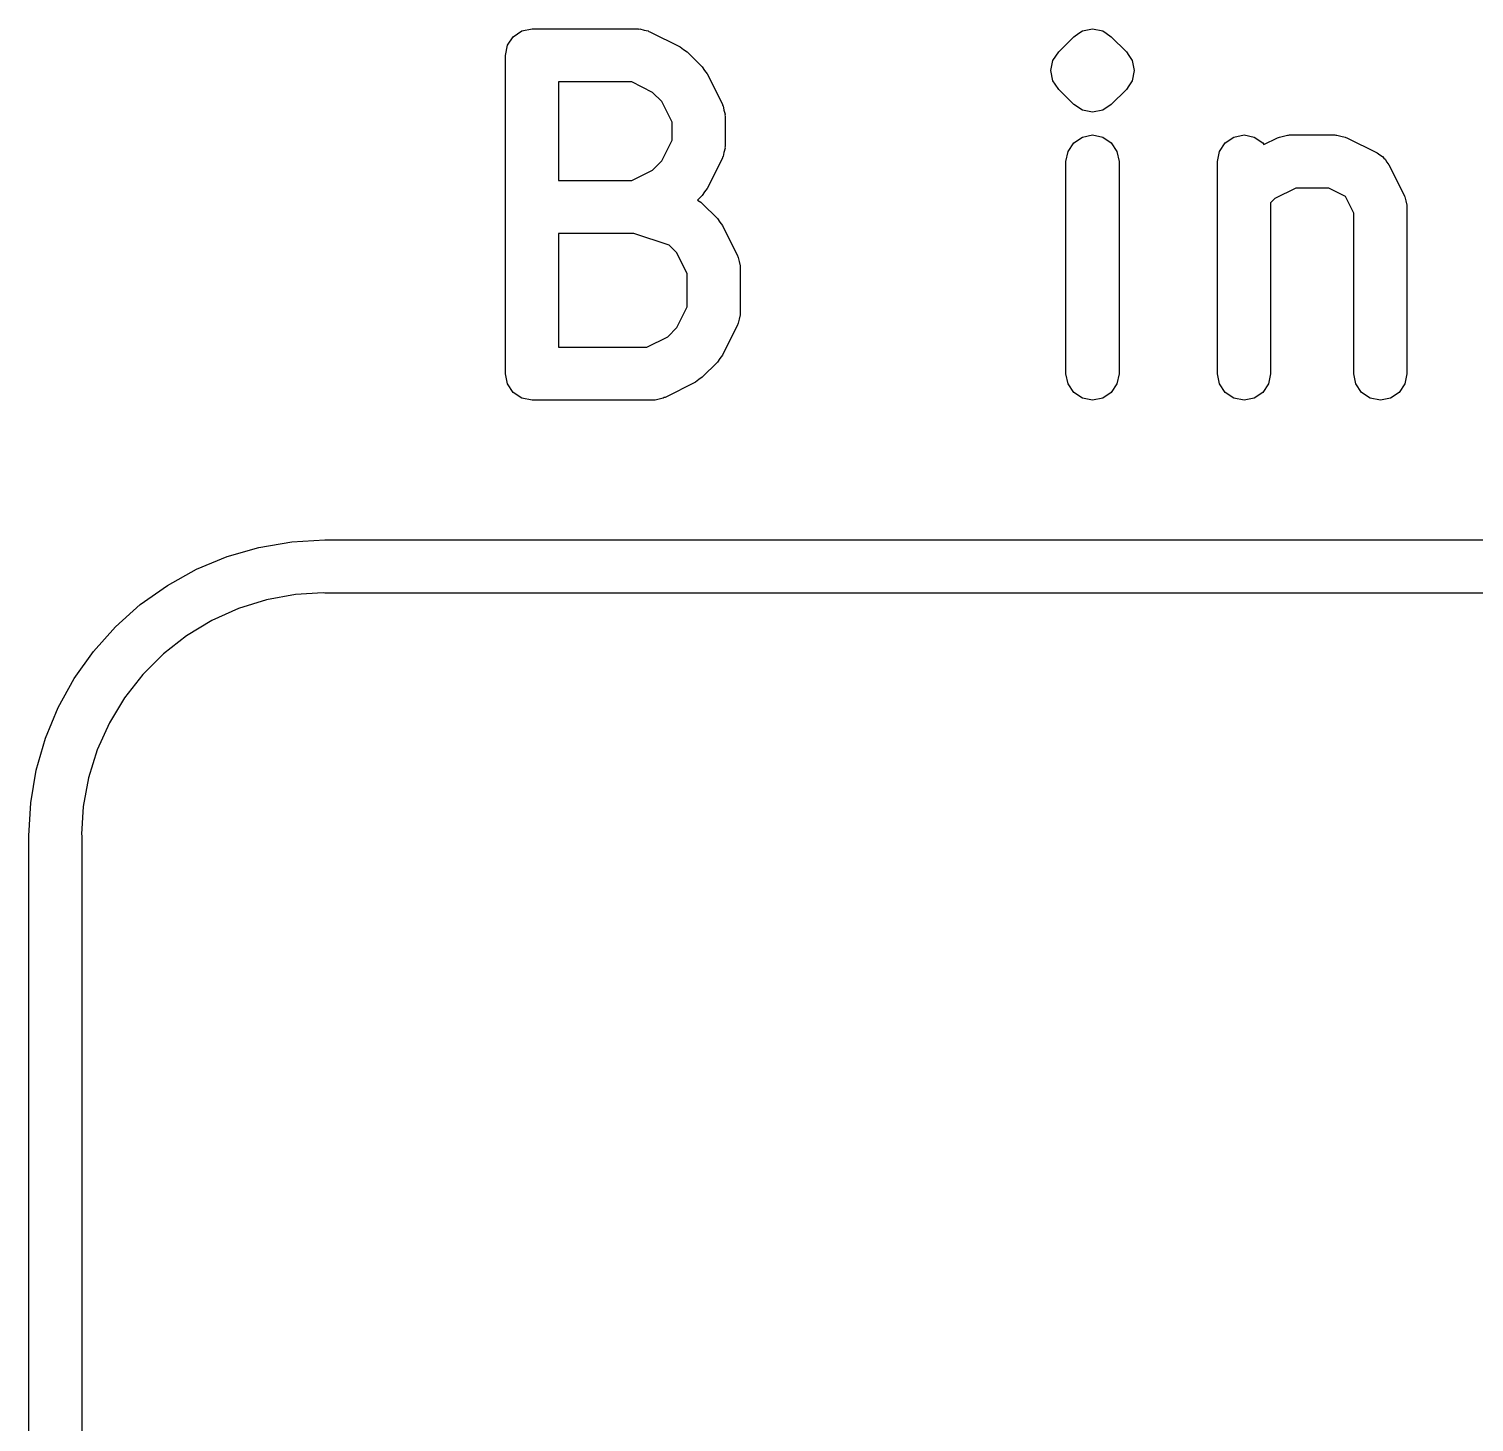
# Model space of a CAD drawing. Extents: x 78 to 213, y -137 to -49.
# Drawn here: x 134.37 to 148, y -93.16 to -80.02 of the extents above; entities that cross this region are included whole.
import ezdxf

# ---------------------------------------------------------------- set-up
doc = ezdxf.new("R2010")
doc.units = 0
doc.layers.add('BLACK', color=7, linetype='CONTINUOUS')

msp = doc.modelspace()

# ---------------------------------------------------------------- linework, layer by layer
at = {"layer": 'BLACK', "linetype": 'CONTINUOUS'}
for p, q in [((138.883, -80.1765), (138.937, -80.0954)), ((138.937, -80.0954), (139.018, -80.0412)), ((139.018, -80.0412), (139.114, -80.0221)), ((139.114, -80.0221), (140.114, -80.0221)), ((140.114, -80.0221), (140.122, -80.0239)), ((140.122, -80.0239), (140.131, -80.0228)), ((140.131, -80.0228), (140.17, -80.0334)), ((140.17, -80.0334), (140.209, -80.0412)), ((140.209, -80.0412), (140.217, -80.0462)), ((140.217, -80.0462), (140.225, -80.0485)), ((140.225, -80.0485), (140.511, -80.1914)), ((144.08, -80.2382), (144.223, -80.0954)), ((144.223, -80.0954), (144.271, -80.0629)), ((144.223, -80.0954), (144.223, -80.0954)), ((144.271, -80.0629), (144.304, -80.0412)), ((144.304, -80.0412), (144.399, -80.0221)), ((144.399, -80.0221), (144.399, -80.0221)), ((144.399, -80.0221), (144.495, -80.0412)), ((144.495, -80.0412), (144.527, -80.0629)), ((144.527, -80.0629), (144.576, -80.0954)), ((144.576, -80.0954), (144.576, -80.0954)), ((144.576, -80.0954), (144.719, -80.2382)), ((138.864, -80.2721), (138.883, -80.1765)), ((140.511, -80.1914), (140.543, -80.216)), ((140.543, -80.216), (140.576, -80.2382)), ((140.576, -80.2382), (140.719, -80.3811)), ((144.025, -80.3193), (144.08, -80.2382)), ((144.08, -80.2382), (144.08, -80.2382)), ((144.719, -80.2382), (144.742, -80.2721)), ((138.864, -83.2721), (138.864, -80.2721)), ((140.719, -80.3811), (140.741, -80.4144)), ((144.006, -80.415), (144.025, -80.3193)), ((144.025, -80.3193), (144.025, -80.3193)), ((144.742, -80.2721), (144.773, -80.3193)), ((144.773, -80.3193), (144.773, -80.3193)), ((144.773, -80.3193), (144.792, -80.415)), ((139.364, -80.5221), (139.364, -81.4507)), ((140.055, -80.5221), (139.364, -80.5221)), ((140.251, -80.6205), (140.055, -80.5221)), ((140.741, -80.4144), (140.766, -80.4461)), ((140.766, -80.4461), (140.909, -80.7318)), ((144.025, -80.5107), (144.006, -80.415)), ((144.047, -80.5432), (144.025, -80.5107)), ((144.773, -80.5107), (144.742, -80.5579)), ((144.792, -80.415), (144.773, -80.5107)), ((140.337, -80.7059), (140.251, -80.6205)), ((144.08, -80.5918), (144.047, -80.5432)), ((144.223, -80.7346), (144.08, -80.5918)), ((144.719, -80.5918), (144.576, -80.7346)), ((144.742, -80.5579), (144.719, -80.5918)), ((140.435, -80.9026), (140.337, -80.7059)), ((140.909, -80.7318), (140.911, -80.7404)), ((140.911, -80.7404), (140.916, -80.7479)), ((140.916, -80.7479), (140.924, -80.7872)), ((140.924, -80.7872), (140.934, -80.8258)), ((144.304, -80.7888), (144.223, -80.7346)), ((144.223, -80.7346), (144.223, -80.7346)), ((144.399, -80.8079), (144.304, -80.7888)), ((144.495, -80.7888), (144.399, -80.8079)), ((144.576, -80.7346), (144.495, -80.7888)), ((144.576, -80.7346), (144.576, -80.7346)), ((140.435, -81.0703), (140.435, -80.9026)), ((140.934, -80.8258), (140.933, -80.8348)), ((140.933, -80.8348), (140.935, -80.8436)), ((140.935, -80.8436), (140.935, -81.1293)), ((140.337, -81.2669), (140.435, -81.0703)), ((144.223, -81.0954), (144.304, -81.0412)), ((144.304, -81.0412), (144.399, -81.0221)), ((144.399, -81.0221), (144.495, -81.0412)), ((144.495, -81.0412), (144.576, -81.0954)), ((145.651, -81.0954), (145.732, -81.0412)), ((145.732, -81.0412), (145.828, -81.0221)), ((145.828, -81.0221), (145.924, -81.0412)), ((145.924, -81.0412), (146.005, -81.0954)), ((146.016, -81.1127), (146.145, -81.0485)), ((146.145, -81.0485), (146.153, -81.0462)), ((146.153, -81.0462), (146.161, -81.0412)), ((146.161, -81.0412), (146.2, -81.0334)), ((146.2, -81.0334), (146.239, -81.0228)), ((146.239, -81.0228), (146.248, -81.0239)), ((146.248, -81.0239), (146.256, -81.0221)), ((146.256, -81.0221), (146.685, -81.0221)), ((146.685, -81.0221), (146.694, -81.0239)), ((146.694, -81.0239), (146.703, -81.0228)), ((146.703, -81.0228), (146.741, -81.0334)), ((146.741, -81.0334), (146.781, -81.0412)), ((146.781, -81.0412), (146.788, -81.0462)), ((146.788, -81.0462), (146.797, -81.0485)), ((146.797, -81.0485), (147.083, -81.1914)), ((140.924, -81.1857), (140.916, -81.225)), ((140.934, -81.147), (140.924, -81.1857)), ((140.935, -81.1293), (140.933, -81.1381)), ((140.933, -81.1381), (140.934, -81.147)), ((144.149, -81.2721), (144.168, -81.1765)), ((144.168, -81.1765), (144.223, -81.0954)), ((144.576, -81.0954), (144.63, -81.1765)), ((144.63, -81.1765), (144.649, -81.2721)), ((145.578, -81.2721), (145.597, -81.1765)), ((145.597, -81.1765), (145.651, -81.0954)), ((146.005, -81.0954), (146.016, -81.1127)), ((147.083, -81.1914), (147.107, -81.2106)), ((147.107, -81.2106), (147.135, -81.2261)), ((140.055, -81.4507), (140.251, -81.3524)), ((140.251, -81.3524), (140.337, -81.2669)), ((140.909, -81.2411), (140.766, -81.5268)), ((140.911, -81.2324), (140.909, -81.2411)), ((140.916, -81.225), (140.911, -81.2324)), ((144.149, -83.2721), (144.149, -81.2721)), ((144.649, -81.2721), (144.649, -83.2721)), ((145.578, -83.2721), (145.578, -81.2721)), ((147.135, -81.2261), (147.145, -81.2402)), ((147.145, -81.2402), (147.16, -81.2512)), ((147.16, -81.2512), (147.175, -81.2784)), ((147.175, -81.2784), (147.194, -81.3032)), ((147.194, -81.3032), (147.337, -81.5889)), ((139.364, -81.4507), (140.055, -81.4507)), ((140.719, -81.5918), (140.674, -81.6366)), ((140.741, -81.5585), (140.719, -81.5918)), ((140.766, -81.5268), (140.741, -81.5585)), ((146.119, -81.6205), (146.078, -81.6614)), ((146.315, -81.5221), (146.119, -81.6205)), ((146.626, -81.5221), (146.315, -81.5221)), ((146.784, -81.6013), (146.626, -81.5221)), ((146.864, -81.7597), (146.784, -81.6013)), ((147.337, -81.5889), (147.34, -81.5976)), ((147.34, -81.5976), (147.345, -81.605)), ((147.345, -81.605), (147.352, -81.6443)), ((140.674, -81.6366), (140.706, -81.6547)), ((140.706, -81.6547), (140.711, -81.6618)), ((140.711, -81.6618), (140.719, -81.6668)), ((140.719, -81.6668), (140.862, -81.8097)), ((146.078, -81.6614), (146.078, -83.2721)), ((146.864, -83.2721), (146.864, -81.7597)), ((147.352, -81.6443), (147.363, -81.683)), ((147.363, -81.683), (147.362, -81.6919)), ((147.362, -81.6919), (147.364, -81.7007)), ((147.364, -81.7007), (147.364, -83.2721)), ((140.862, -81.8097), (140.884, -81.843)), ((140.884, -81.843), (140.909, -81.8746)), ((140.909, -81.8746), (141.051, -82.1603)), ((139.364, -81.9507), (139.364, -83.0221)), ((140.073, -81.9507), (139.364, -81.9507)), ((140.407, -82.0621), (140.073, -81.9507)), ((140.48, -82.1345), (140.407, -82.0621)), ((140.578, -82.3312), (140.48, -82.1345)), ((141.051, -82.1603), (141.054, -82.169)), ((141.054, -82.169), (141.059, -82.1765)), ((141.059, -82.1765), (141.067, -82.2158)), ((141.067, -82.2158), (141.077, -82.2544)), ((141.077, -82.2544), (141.076, -82.2633)), ((141.076, -82.2633), (141.078, -82.2721)), ((141.078, -82.2721), (141.078, -82.7007)), ((140.578, -82.6417), (140.578, -82.3312)), ((140.48, -82.8383), (140.578, -82.6417)), ((141.078, -82.7007), (141.076, -82.7095)), ((141.076, -82.7095), (141.077, -82.7184)), ((140.394, -82.9238), (140.48, -82.8383)), ((141.051, -82.8125), (140.909, -83.0982)), ((141.054, -82.8039), (141.051, -82.8125)), ((141.059, -82.7964), (141.054, -82.8039)), ((141.067, -82.7571), (141.059, -82.7964)), ((141.077, -82.7184), (141.067, -82.7571)), ((140.197, -83.0221), (140.394, -82.9238)), ((139.364, -83.0221), (140.197, -83.0221)), ((140.909, -83.0982), (140.884, -83.1299)), ((140.862, -83.1632), (140.719, -83.3061)), ((140.884, -83.1299), (140.862, -83.1632)), ((138.883, -83.3678), (138.864, -83.2721)), ((138.937, -83.4489), (138.883, -83.3678)), ((140.654, -83.3529), (140.368, -83.4957)), ((140.686, -83.3283), (140.654, -83.3529)), ((140.719, -83.3061), (140.686, -83.3283)), ((144.168, -83.3678), (144.149, -83.2721)), ((144.223, -83.4489), (144.168, -83.3678)), ((144.63, -83.3678), (144.576, -83.4489)), ((144.649, -83.2721), (144.63, -83.3678)), ((145.597, -83.3678), (145.578, -83.2721)), ((145.651, -83.4489), (145.597, -83.3678)), ((146.059, -83.3678), (146.005, -83.4489)), ((146.078, -83.2721), (146.059, -83.3678)), ((146.883, -83.3678), (146.864, -83.2721)), ((146.937, -83.4489), (146.883, -83.3678)), ((147.345, -83.3678), (147.29, -83.4489)), ((147.364, -83.2721), (147.345, -83.3678)), ((139.018, -83.5031), (138.937, -83.4489)), ((139.114, -83.5221), (139.018, -83.5031)), ((140.256, -83.5221), (139.114, -83.5221)), ((140.265, -83.5204), (140.256, -83.5221)), ((140.274, -83.5215), (140.265, -83.5204)), ((140.313, -83.5109), (140.274, -83.5215)), ((140.352, -83.5031), (140.313, -83.5109)), ((140.36, -83.4981), (140.352, -83.5031)), ((140.368, -83.4957), (140.36, -83.4981)), ((144.304, -83.5031), (144.223, -83.4489)), ((144.399, -83.5221), (144.304, -83.5031)), ((144.495, -83.5031), (144.399, -83.5221)), ((144.576, -83.4489), (144.495, -83.5031)), ((145.732, -83.5031), (145.651, -83.4489)), ((145.828, -83.5221), (145.732, -83.5031)), ((145.924, -83.5031), (145.828, -83.5221)), ((146.005, -83.4489), (145.924, -83.5031)), ((147.018, -83.5031), (146.937, -83.4489)), ((147.114, -83.5221), (147.018, -83.5031)), ((147.209, -83.5031), (147.114, -83.5221)), ((147.29, -83.4489), (147.209, -83.5031)), ((136.539, -84.91), (136.848, -84.8575)), ((136.848, -84.8575), (137.16, -84.84)), ((137.16, -84.84), (158.75, -84.84)), ((135.949, -85.1163), (136.239, -84.9966)), ((136.239, -84.9966), (136.539, -84.91)), ((135.676, -85.2676), (135.949, -85.1163)), ((135.42, -85.4487), (135.676, -85.2676)), ((136.611, -85.4025), (136.346, -85.4849)), ((136.883, -85.3525), (136.611, -85.4025)), ((137.144, -85.3368), (136.883, -85.3525)), ((137.16, -85.34), (137.144, -85.3368)), ((158.75, -85.34), (137.16, -85.34)), ((135.187, -85.6572), (135.42, -85.4487)), ((136.346, -85.4849), (136.094, -85.5986)), ((134.979, -85.8905), (135.187, -85.6572)), ((136.094, -85.5986), (135.857, -85.7419)), ((135.857, -85.7419), (135.639, -85.9128)), ((134.798, -86.1456), (134.979, -85.8905)), ((135.639, -85.9128), (135.443, -86.1087)), ((135.443, -86.1087), (135.272, -86.3268)), ((134.646, -86.4195), (134.798, -86.1456)), ((135.272, -86.3268), (135.129, -86.5638)), ((134.527, -86.7085), (134.646, -86.4195)), ((135.129, -86.5638), (135.015, -86.8165)), ((134.44, -87.0092), (134.527, -86.7085)), ((135.015, -86.8165), (134.932, -87.081)), ((134.388, -87.3176), (134.44, -87.0092)), ((134.932, -87.081), (134.883, -87.3535)), ((134.37, -87.63), (134.388, -87.3176)), ((134.883, -87.3535), (134.867, -87.6139)), ((134.867, -87.6139), (134.87, -87.63)), ((134.37, -127), (134.37, -87.63)), ((134.87, -87.63), (134.87, -127))]:
    msp.add_line(p, q, dxfattribs=at)

doc.saveas('drawing.dxf')
